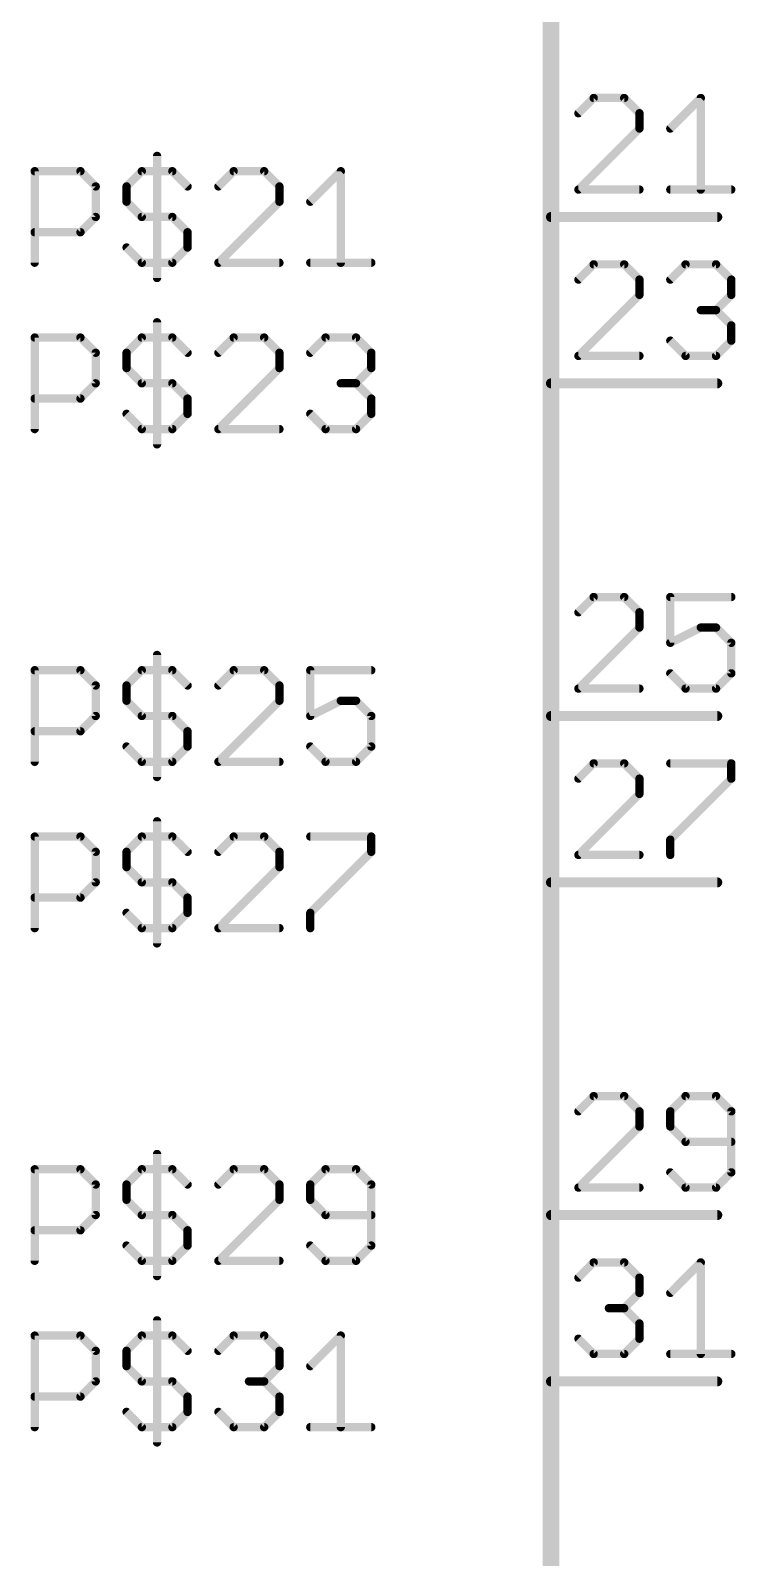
# Model space of a CAD drawing. Extents: x -72 to 265, y -97 to 216.
# Drawn here: x -2.87 to 7.9, y 147.17 to 170.49 of the extents above; entities that cross this region are included whole.
import ezdxf

# ---------------------------------------------------------------- set-up
doc = ezdxf.new("R2010")
doc.units = 0
doc.layers.add('94', color=14, linetype='CONTINUOUS')
doc.layers.add('95', color=251, linetype='CONTINUOUS')

msp = doc.modelspace()

# ---------------------------------------------------------------- linework, layer by layer
at = {"layer": '94'}
for points, const_width in [([(5.08, 132.08), (5.08, 215.9)], 0.254), ([(7.62, 167.64), (5.08, 167.64)], 0.1524), ([(7.62, 165.1), (5.08, 165.1)], 0.1524), ([(7.62, 160.02), (5.08, 160.02)], 0.1524), ([(7.62, 157.48), (5.08, 157.48)], 0.1524), ([(7.62, 152.4), (5.08, 152.4)], 0.1524), ([(7.62, 149.86), (5.08, 149.86)], 0.1524)]:
    msp.add_lwpolyline(points, dxfattribs=dict(at, const_width=const_width))
at = {"layer": '94', "const_width": 0.0762}
for points in [[(5.08, 167.6781, 1), (5.08, 167.6019)], [(7.62, 167.6019, 1), (7.62, 167.6781)], [(5.08, 165.1381, 1), (5.08, 165.0619)], [(7.62, 165.0619, 1), (7.62, 165.1381)], [(5.08, 160.0581, 1), (5.08, 159.9819)], [(7.62, 159.9819, 1), (7.62, 160.0581)], [(5.08, 157.5181, 1), (5.08, 157.4419)], [(7.62, 157.4419, 1), (7.62, 157.5181)], [(5.08, 152.4381, 1), (5.08, 152.3619)], [(7.62, 152.3619, 1), (7.62, 152.4381)], [(5.08, 149.8981, 1), (5.08, 149.8219)], [(7.62, 149.8219, 1), (7.62, 149.8981)]]:
    msp.add_lwpolyline(points, format="xyb", dxfattribs=at)
at = {"layer": '95', "const_width": 0.127}
for points in [[(5.7321, 169.4573), (5.4991, 169.2243)], [(6.1982, 169.4573), (5.7321, 169.4573)], [(6.4312, 169.2243), (6.1982, 169.4573)], [(6.9024, 168.9912), (7.3684, 169.4573)], [(7.3684, 169.4573), (7.3684, 168.0591)], [(6.4312, 168.9912), (6.4312, 169.2243)], [(5.4991, 168.0591), (6.4312, 168.9912)], [(-0.9371, 168.5727), (-0.9371, 166.7085)], [(-2.8064, 166.9415), (-2.8064, 168.3397)], [(-2.8064, 168.3397), (-2.1073, 168.3397)], [(-2.1073, 168.3397), (-1.8743, 168.1067)], [(-1.4031, 168.1067), (-1.1701, 168.3397)], [(-1.1701, 168.3397), (-0.704, 168.3397)], [(-0.704, 168.3397), (-0.471, 168.1067)], [(0.2332, 168.3397), (0.0001, 168.1067)], [(0.6992, 168.3397), (0.2332, 168.3397)], [(0.9323, 168.1067), (0.6992, 168.3397)], [(1.4034, 167.8736), (1.8695, 168.3397)], [(1.8695, 168.3397), (1.8695, 166.9415)], [(-1.8743, 168.1067), (-1.8743, 167.6406)], [(-1.4031, 167.8736), (-1.4031, 168.1067)], [(0.9323, 167.8736), (0.9323, 168.1067)], [(6.4312, 168.0591), (5.4991, 168.0591)], [(6.9024, 168.0591), (7.8345, 168.0591)], [(-1.1701, 167.6406), (-1.4031, 167.8736)], [(0.0001, 166.9415), (0.9323, 167.8736)], [(-1.8743, 167.6406), (-2.1073, 167.4076)], [(-0.704, 167.6406), (-1.1701, 167.6406)], [(-0.471, 167.4076), (-0.704, 167.6406)], [(-2.1073, 167.4076), (-2.8064, 167.4076)], [(-0.471, 167.1745), (-0.471, 167.4076)], [(-1.4031, 167.1745), (-1.1701, 166.9415)], [(-0.704, 166.9415), (-0.471, 167.1745)], [(-1.1701, 166.9415), (-0.704, 166.9415)], [(0.9323, 166.9415), (0.0001, 166.9415)], [(1.4034, 166.9415), (2.3355, 166.9415)], [(5.7321, 166.9173), (5.4991, 166.6843)], [(6.1982, 166.9173), (5.7321, 166.9173)], [(6.4312, 166.6843), (6.1982, 166.9173)], [(6.9024, 166.6843), (7.1354, 166.9173)], [(7.1354, 166.9173), (7.6015, 166.9173)], [(7.6015, 166.9173), (7.8345, 166.6843)], [(6.4312, 166.4512), (6.4312, 166.6843)], [(7.8345, 166.6843), (7.8345, 166.4512)], [(5.4991, 165.5191), (6.4312, 166.4512)], [(7.8345, 166.4512), (7.6015, 166.2182)], [(7.6015, 166.2182), (7.3684, 166.2182)], [(7.6015, 166.2182), (7.8345, 165.9852)], [(-0.9371, 166.0327), (-0.9371, 164.1685)], [(7.8345, 165.9852), (7.8345, 165.7521)], [(-2.8064, 164.4015), (-2.8064, 165.7997)], [(-2.8064, 165.7997), (-2.1073, 165.7997)], [(-2.1073, 165.7997), (-1.8743, 165.5667)], [(-1.4031, 165.5667), (-1.1701, 165.7997)], [(-1.1701, 165.7997), (-0.704, 165.7997)], [(-0.704, 165.7997), (-0.471, 165.5667)], [(0.2332, 165.7997), (0.0001, 165.5667)], [(0.6992, 165.7997), (0.2332, 165.7997)], [(0.9323, 165.5667), (0.6992, 165.7997)], [(1.4034, 165.5667), (1.6365, 165.7997)], [(1.6365, 165.7997), (2.1025, 165.7997)], [(2.1025, 165.7997), (2.3355, 165.5667)], [(7.1354, 165.5191), (6.9024, 165.7521)], [(7.8345, 165.7521), (7.6015, 165.5191)], [(-1.8743, 165.5667), (-1.8743, 165.1006)], [(-1.4031, 165.3336), (-1.4031, 165.5667)], [(0.9323, 165.3336), (0.9323, 165.5667)], [(2.3355, 165.5667), (2.3355, 165.3336)], [(6.4312, 165.5191), (5.4991, 165.5191)], [(7.6015, 165.5191), (7.1354, 165.5191)], [(-1.1701, 165.1006), (-1.4031, 165.3336)], [(0.0001, 164.4015), (0.9323, 165.3336)], [(2.3355, 165.3336), (2.1025, 165.1006)], [(-1.8743, 165.1006), (-2.1073, 164.8676)], [(-0.704, 165.1006), (-1.1701, 165.1006)], [(-0.471, 164.8676), (-0.704, 165.1006)], [(2.1025, 165.1006), (1.8695, 165.1006)], [(2.1025, 165.1006), (2.3355, 164.8676)], [(-2.1073, 164.8676), (-2.8064, 164.8676)], [(-0.471, 164.6345), (-0.471, 164.8676)], [(2.3355, 164.8676), (2.3355, 164.6345)], [(-1.4031, 164.6345), (-1.1701, 164.4015)], [(-0.704, 164.4015), (-0.471, 164.6345)], [(1.6365, 164.4015), (1.4034, 164.6345)], [(2.3355, 164.6345), (2.1025, 164.4015)], [(-1.1701, 164.4015), (-0.704, 164.4015)], [(0.9323, 164.4015), (0.0001, 164.4015)], [(2.1025, 164.4015), (1.6365, 164.4015)], [(5.7321, 161.8373), (5.4991, 161.6043)], [(6.1982, 161.8373), (5.7321, 161.8373)], [(6.4312, 161.6043), (6.1982, 161.8373)], [(7.8345, 161.8373), (6.9024, 161.8373)], [(6.9024, 161.8373), (6.9024, 161.1382)], [(6.4312, 161.3712), (6.4312, 161.6043)], [(5.4991, 160.4391), (6.4312, 161.3712)], [(6.9024, 161.1382), (7.3684, 161.3712)], [(7.3684, 161.3712), (7.6015, 161.3712)], [(7.6015, 161.3712), (7.8345, 161.1382)], [(7.8345, 161.1382), (7.8345, 160.6721)], [(-0.9371, 160.9527), (-0.9371, 159.0885)], [(-2.8064, 159.3215), (-2.8064, 160.7197)], [(-2.8064, 160.7197), (-2.1073, 160.7197)], [(-2.1073, 160.7197), (-1.8743, 160.4867)], [(-1.4031, 160.4867), (-1.1701, 160.7197)], [(-1.1701, 160.7197), (-0.704, 160.7197)], [(-0.704, 160.7197), (-0.471, 160.4867)], [(0.2332, 160.7197), (0.0001, 160.4867)], [(0.6992, 160.7197), (0.2332, 160.7197)], [(0.9323, 160.4867), (0.6992, 160.7197)], [(2.3355, 160.7197), (1.4034, 160.7197)], [(1.4034, 160.7197), (1.4034, 160.0206)], [(7.1354, 160.4391), (6.9024, 160.6721)], [(7.8345, 160.6721), (7.6015, 160.4391)], [(-1.8743, 160.4867), (-1.8743, 160.0206)], [(-1.4031, 160.2536), (-1.4031, 160.4867)], [(0.9323, 160.2536), (0.9323, 160.4867)], [(6.4312, 160.4391), (5.4991, 160.4391)], [(7.6015, 160.4391), (7.1354, 160.4391)], [(-1.1701, 160.0206), (-1.4031, 160.2536)], [(0.0001, 159.3215), (0.9323, 160.2536)], [(1.4034, 160.0206), (1.8695, 160.2536)], [(1.8695, 160.2536), (2.1025, 160.2536)], [(2.1025, 160.2536), (2.3355, 160.0206)], [(-1.8743, 160.0206), (-2.1073, 159.7876)], [(-0.704, 160.0206), (-1.1701, 160.0206)], [(-0.471, 159.7876), (-0.704, 160.0206)], [(2.3355, 160.0206), (2.3355, 159.5545)], [(-2.1073, 159.7876), (-2.8064, 159.7876)], [(-0.471, 159.5545), (-0.471, 159.7876)], [(-1.4031, 159.5545), (-1.1701, 159.3215)], [(-0.704, 159.3215), (-0.471, 159.5545)], [(1.6365, 159.3215), (1.4034, 159.5545)], [(2.3355, 159.5545), (2.1025, 159.3215)], [(-1.1701, 159.3215), (-0.704, 159.3215)], [(0.9323, 159.3215), (0.0001, 159.3215)], [(2.1025, 159.3215), (1.6365, 159.3215)], [(5.7321, 159.2973), (5.4991, 159.0643)], [(6.1982, 159.2973), (5.7321, 159.2973)], [(6.4312, 159.0643), (6.1982, 159.2973)], [(6.9024, 159.2973), (7.8345, 159.2973)], [(7.8345, 159.2973), (7.8345, 159.0643)], [(6.4312, 158.8312), (6.4312, 159.0643)], [(7.8345, 159.0643), (6.9024, 158.1321)], [(5.4991, 157.8991), (6.4312, 158.8312)], [(-0.9371, 158.4127), (-0.9371, 156.5485)], [(-2.8064, 156.7815), (-2.8064, 158.1797)], [(-2.8064, 158.1797), (-2.1073, 158.1797)], [(-2.1073, 158.1797), (-1.8743, 157.9467)], [(-1.4031, 157.9467), (-1.1701, 158.1797)], [(-1.1701, 158.1797), (-0.704, 158.1797)], [(-0.704, 158.1797), (-0.471, 157.9467)], [(0.2332, 158.1797), (0.0001, 157.9467)], [(0.6992, 158.1797), (0.2332, 158.1797)], [(0.9323, 157.9467), (0.6992, 158.1797)], [(1.4034, 158.1797), (2.3355, 158.1797)], [(2.3355, 158.1797), (2.3355, 157.9467)], [(6.9024, 158.1321), (6.9024, 157.8991)], [(-1.8743, 157.9467), (-1.8743, 157.4806)], [(-1.4031, 157.7136), (-1.4031, 157.9467)], [(0.9323, 157.7136), (0.9323, 157.9467)], [(2.3355, 157.9467), (1.4034, 157.0145)], [(6.4312, 157.8991), (5.4991, 157.8991)], [(-1.1701, 157.4806), (-1.4031, 157.7136)], [(0.0001, 156.7815), (0.9323, 157.7136)], [(-1.8743, 157.4806), (-2.1073, 157.2476)], [(-0.704, 157.4806), (-1.1701, 157.4806)], [(-0.471, 157.2476), (-0.704, 157.4806)], [(-2.1073, 157.2476), (-2.8064, 157.2476)], [(-0.471, 157.0145), (-0.471, 157.2476)], [(-1.4031, 157.0145), (-1.1701, 156.7815)], [(-0.704, 156.7815), (-0.471, 157.0145)], [(1.4034, 157.0145), (1.4034, 156.7815)], [(-1.1701, 156.7815), (-0.704, 156.7815)], [(0.9323, 156.7815), (0.0001, 156.7815)], [(5.7321, 154.2173), (5.4991, 153.9843)], [(6.1982, 154.2173), (5.7321, 154.2173)], [(6.4312, 153.9843), (6.1982, 154.2173)], [(7.1354, 154.2173), (6.9024, 153.9843)], [(7.6015, 154.2173), (7.1354, 154.2173)], [(7.8345, 153.9843), (7.6015, 154.2173)], [(6.4312, 153.7512), (6.4312, 153.9843)], [(6.9024, 153.9843), (6.9024, 153.7512)], [(7.8345, 153.0521), (7.8345, 153.9843)], [(5.4991, 152.8191), (6.4312, 153.7512)], [(6.9024, 153.7512), (7.1354, 153.5182)], [(7.1354, 153.5182), (7.8345, 153.5182)], [(-0.9371, 153.3327), (-0.9371, 151.4685)], [(-2.8064, 151.7015), (-2.8064, 153.0997)], [(-2.8064, 153.0997), (-2.1073, 153.0997)], [(-2.1073, 153.0997), (-1.8743, 152.8667)], [(-1.4031, 152.8667), (-1.1701, 153.0997)], [(-1.1701, 153.0997), (-0.704, 153.0997)], [(-0.704, 153.0997), (-0.471, 152.8667)], [(0.2332, 153.0997), (0.0001, 152.8667)], [(0.6992, 153.0997), (0.2332, 153.0997)], [(0.9323, 152.8667), (0.6992, 153.0997)], [(1.6365, 153.0997), (1.4034, 152.8667)], [(2.1025, 153.0997), (1.6365, 153.0997)], [(2.3355, 152.8667), (2.1025, 153.0997)], [(6.9024, 153.0521), (7.1354, 152.8191)], [(7.6015, 152.8191), (7.8345, 153.0521)], [(-1.8743, 152.8667), (-1.8743, 152.4006)], [(-1.4031, 152.6336), (-1.4031, 152.8667)], [(0.9323, 152.6336), (0.9323, 152.8667)], [(1.4034, 152.8667), (1.4034, 152.6336)], [(2.3355, 151.9345), (2.3355, 152.8667)], [(6.4312, 152.8191), (5.4991, 152.8191)], [(7.1354, 152.8191), (7.6015, 152.8191)], [(-1.1701, 152.4006), (-1.4031, 152.6336)], [(0.0001, 151.7015), (0.9323, 152.6336)], [(1.4034, 152.6336), (1.6365, 152.4006)], [(-1.8743, 152.4006), (-2.1073, 152.1676)], [(-0.704, 152.4006), (-1.1701, 152.4006)], [(-0.471, 152.1676), (-0.704, 152.4006)], [(1.6365, 152.4006), (2.3355, 152.4006)], [(-2.1073, 152.1676), (-2.8064, 152.1676)], [(-0.471, 151.9345), (-0.471, 152.1676)], [(-1.4031, 151.9345), (-1.1701, 151.7015)], [(-0.704, 151.7015), (-0.471, 151.9345)], [(1.4034, 151.9345), (1.6365, 151.7015)], [(2.1025, 151.7015), (2.3355, 151.9345)], [(-1.1701, 151.7015), (-0.704, 151.7015)], [(0.9323, 151.7015), (0.0001, 151.7015)], [(1.6365, 151.7015), (2.1025, 151.7015)], [(5.4991, 151.4443), (5.7321, 151.6773)], [(5.7321, 151.6773), (6.1982, 151.6773)], [(6.1982, 151.6773), (6.4312, 151.4443)], [(6.9024, 151.2112), (7.3684, 151.6773)], [(7.3684, 151.6773), (7.3684, 150.2791)], [(6.4312, 151.4443), (6.4312, 151.2112)], [(6.4312, 151.2112), (6.1982, 150.9782)], [(-0.9371, 150.7927), (-0.9371, 148.9285)], [(6.1982, 150.9782), (5.9652, 150.9782)], [(6.1982, 150.9782), (6.4312, 150.7452)], [(-2.8064, 149.1615), (-2.8064, 150.5597)], [(-2.8064, 150.5597), (-2.1073, 150.5597)], [(-2.1073, 150.5597), (-1.8743, 150.3267)], [(-1.4031, 150.3267), (-1.1701, 150.5597)], [(-1.1701, 150.5597), (-0.704, 150.5597)], [(-0.704, 150.5597), (-0.471, 150.3267)], [(0.0001, 150.3267), (0.2332, 150.5597)], [(0.2332, 150.5597), (0.6992, 150.5597)], [(0.6992, 150.5597), (0.9323, 150.3267)], [(1.4034, 150.0936), (1.8695, 150.5597)], [(1.8695, 150.5597), (1.8695, 149.1615)], [(6.4312, 150.7452), (6.4312, 150.5121)], [(-1.8743, 150.3267), (-1.8743, 149.8606)], [(-1.4031, 150.0936), (-1.4031, 150.3267)], [(0.9323, 150.3267), (0.9323, 150.0936)], [(5.7321, 150.2791), (5.4991, 150.5121)], [(6.4312, 150.5121), (6.1982, 150.2791)], [(-1.1701, 149.8606), (-1.4031, 150.0936)], [(0.9323, 150.0936), (0.6992, 149.8606)], [(6.1982, 150.2791), (5.7321, 150.2791)], [(6.9024, 150.2791), (7.8345, 150.2791)], [(-1.8743, 149.8606), (-2.1073, 149.6276)], [(-0.704, 149.8606), (-1.1701, 149.8606)], [(-0.471, 149.6276), (-0.704, 149.8606)], [(0.6992, 149.8606), (0.4662, 149.8606)], [(0.6992, 149.8606), (0.9323, 149.6276)], [(-2.1073, 149.6276), (-2.8064, 149.6276)], [(-0.471, 149.3945), (-0.471, 149.6276)], [(0.9323, 149.6276), (0.9323, 149.3945)], [(-1.4031, 149.3945), (-1.1701, 149.1615)], [(-0.704, 149.1615), (-0.471, 149.3945)], [(0.2332, 149.1615), (0.0001, 149.3945)], [(0.9323, 149.3945), (0.6992, 149.1615)], [(-1.1701, 149.1615), (-0.704, 149.1615)], [(0.6992, 149.1615), (0.2332, 149.1615)], [(1.4034, 149.1615), (2.3355, 149.1615)]]:
    msp.add_lwpolyline(points, dxfattribs=at)
at = {"layer": '95', "const_width": 0.0635}
for points in [[(5.7321, 169.489, 1), (5.7321, 169.4255)], [(5.7546, 169.4348, 1), (5.7097, 169.4797)], [(6.2206, 169.4797, 1), (6.1757, 169.4348)], [(6.1982, 169.4255, 1), (6.1982, 169.489)], [(7.4002, 169.4573, 1), (7.3367, 169.4573)], [(7.3909, 169.4348, 1), (7.346, 169.4797)], [(5.4766, 169.2467, 1), (5.5216, 169.2018)], [(6.463, 169.2243, 1), (6.3995, 169.2243)], [(6.4088, 169.2018, 1), (6.4537, 169.2467)], [(6.4537, 168.9688, 1), (6.4088, 169.0137)], [(6.8799, 169.0137, 1), (6.9248, 168.9688)], [(6.3995, 168.9912, 1), (6.463, 168.9912)], [(-0.9053, 168.5727, 1), (-0.9688, 168.5727)], [(-2.7747, 168.3397, 1), (-2.8382, 168.3397)], [(-2.8064, 168.3714, 1), (-2.8064, 168.3079)], [(-2.0849, 168.3621, 1), (-2.1298, 168.3172)], [(-2.1073, 168.3079, 1), (-2.1073, 168.3714)], [(-1.1701, 168.3714, 1), (-1.1701, 168.3079)], [(-1.1477, 168.3172, 1), (-1.1926, 168.3621)], [(-0.6816, 168.3621, 1), (-0.7265, 168.3172)], [(-0.704, 168.3079, 1), (-0.704, 168.3714)], [(0.2332, 168.3714, 1), (0.2332, 168.3079)], [(0.2556, 168.3172, 1), (0.2107, 168.3621)], [(0.7217, 168.3621, 1), (0.6768, 168.3172)], [(0.6992, 168.3079, 1), (0.6992, 168.3714)], [(1.9012, 168.3397, 1), (1.8377, 168.3397)], [(1.8919, 168.3172, 1), (1.847, 168.3621)], [(-1.8425, 168.1067, 1), (-1.906, 168.1067)], [(-1.8967, 168.0842, 1), (-1.8518, 168.1291)], [(-1.3714, 168.1067, 1), (-1.4349, 168.1067)], [(-1.4256, 168.1291, 1), (-1.3807, 168.0842)], [(-0.4935, 168.0842, 1), (-0.4486, 168.1291)], [(-0.0223, 168.1291, 1), (0.0226, 168.0842)], [(0.964, 168.1067, 1), (0.9005, 168.1067)], [(0.9098, 168.0842, 1), (0.9547, 168.1291)], [(5.4766, 168.0816, 1), (5.5216, 168.0366)], [(5.4991, 168.0908, 1), (5.4991, 168.0274)], [(6.4312, 168.0274, 1), (6.4312, 168.0908)], [(6.9024, 168.0908, 1), (6.9024, 168.0274)], [(7.8345, 168.0274, 1), (7.8345, 168.0908)], [(-1.4349, 167.8736, 1), (-1.3714, 167.8736)], [(-1.3807, 167.8961, 1), (-1.4256, 167.8512)], [(0.9005, 167.8736, 1), (0.964, 167.8736)], [(0.9547, 167.8512, 1), (0.9098, 167.8961)], [(1.381, 167.8961, 1), (1.4259, 167.8512)], [(7.3367, 168.0591, 1), (7.4002, 168.0591)], [(-1.906, 167.6406, 1), (-1.8425, 167.6406)], [(-1.8518, 167.6181, 1), (-1.8967, 167.663)], [(-1.1701, 167.6723, 1), (-1.1701, 167.6088)], [(-1.1926, 167.6181, 1), (-1.1477, 167.663)], [(-0.6816, 167.663, 1), (-0.7265, 167.6181)], [(-0.704, 167.6088, 1), (-0.704, 167.6723)], [(-2.8064, 167.4393, 1), (-2.8064, 167.3758)], [(-2.1298, 167.43, 1), (-2.0849, 167.3851)], [(-2.1073, 167.3758, 1), (-2.1073, 167.4393)], [(-0.4393, 167.4076, 1), (-0.5028, 167.4076)], [(-0.4935, 167.3851, 1), (-0.4486, 167.43)], [(-1.3807, 167.197, 1), (-1.4256, 167.1521)], [(-0.5028, 167.1745, 1), (-0.4393, 167.1745)], [(-0.4486, 167.1521, 1), (-0.4935, 167.197)], [(-2.8382, 166.9415, 1), (-2.7747, 166.9415)], [(-1.1701, 166.9733, 1), (-1.1701, 166.9098)], [(-1.1926, 166.919, 1), (-1.1477, 166.964)], [(-0.7265, 166.964, 1), (-0.6816, 166.919)], [(-0.704, 166.9098, 1), (-0.704, 166.9733)], [(0.0001, 166.9733, 1), (0.0001, 166.9098)], [(-0.0223, 166.964, 1), (0.0226, 166.919)], [(0.9323, 166.9098, 1), (0.9323, 166.9733)], [(1.4034, 166.9733, 1), (1.4034, 166.9098)], [(1.8377, 166.9415, 1), (1.9012, 166.9415)], [(2.3355, 166.9098, 1), (2.3355, 166.9733)], [(5.7321, 166.949, 1), (5.7321, 166.8855)], [(5.7546, 166.8948, 1), (5.7097, 166.9397)], [(6.2206, 166.9397, 1), (6.1757, 166.8948)], [(6.1982, 166.8855, 1), (6.1982, 166.949)], [(7.1354, 166.949, 1), (7.1354, 166.8855)], [(7.1579, 166.8948, 1), (7.113, 166.9397)], [(7.6239, 166.9397, 1), (7.579, 166.8948)], [(7.6015, 166.8855, 1), (7.6015, 166.949)], [(-0.9688, 166.7085, 1), (-0.9053, 166.7085)], [(5.4766, 166.7067, 1), (5.5216, 166.6618)], [(6.463, 166.6843, 1), (6.3995, 166.6843)], [(6.4088, 166.6618, 1), (6.4537, 166.7067)], [(6.8799, 166.7067, 1), (6.9248, 166.6618)], [(7.8663, 166.6843, 1), (7.8028, 166.6843)], [(7.8121, 166.6618, 1), (7.857, 166.7067)], [(6.3995, 166.4512, 1), (6.463, 166.4512)], [(6.4537, 166.4288, 1), (6.4088, 166.4737)], [(7.8028, 166.4512, 1), (7.8663, 166.4512)], [(7.857, 166.4288, 1), (7.8121, 166.4737)], [(7.3684, 166.2499, 1), (7.3684, 166.1864)], [(7.6239, 166.2406, 1), (7.579, 166.1957)], [(7.579, 166.2406, 1), (7.6239, 166.1957)], [(7.6015, 166.1864, 1), (7.6015, 166.2499)], [(-0.9053, 166.0327, 1), (-0.9688, 166.0327)], [(7.8663, 165.9852, 1), (7.8028, 165.9852)], [(7.8121, 165.9627, 1), (7.857, 166.0076)], [(-2.7747, 165.7997, 1), (-2.8382, 165.7997)], [(-2.8064, 165.8314, 1), (-2.8064, 165.7679)], [(-2.0849, 165.8221, 1), (-2.1298, 165.7772)], [(-2.1073, 165.7679, 1), (-2.1073, 165.8314)], [(-1.1701, 165.8314, 1), (-1.1701, 165.7679)], [(-1.1477, 165.7772, 1), (-1.1926, 165.8221)], [(-0.6816, 165.8221, 1), (-0.7265, 165.7772)], [(-0.704, 165.7679, 1), (-0.704, 165.8314)], [(0.2332, 165.8314, 1), (0.2332, 165.7679)], [(0.2556, 165.7772, 1), (0.2107, 165.8221)], [(0.7217, 165.8221, 1), (0.6768, 165.7772)], [(0.6992, 165.7679, 1), (0.6992, 165.8314)], [(1.6365, 165.8314, 1), (1.6365, 165.7679)], [(1.6589, 165.7772, 1), (1.614, 165.8221)], [(2.125, 165.8221, 1), (2.0801, 165.7772)], [(2.1025, 165.7679, 1), (2.1025, 165.8314)], [(6.9248, 165.7746, 1), (6.8799, 165.7297)], [(7.8028, 165.7521, 1), (7.8663, 165.7521)], [(7.857, 165.7297, 1), (7.8121, 165.7746)], [(-1.8425, 165.5667, 1), (-1.906, 165.5667)], [(-1.8967, 165.5442, 1), (-1.8518, 165.5891)], [(-1.3714, 165.5667, 1), (-1.4349, 165.5667)], [(-1.4256, 165.5891, 1), (-1.3807, 165.5442)], [(-0.4935, 165.5442, 1), (-0.4486, 165.5891)], [(-0.0223, 165.5891, 1), (0.0226, 165.5442)], [(0.964, 165.5667, 1), (0.9005, 165.5667)], [(0.9098, 165.5442, 1), (0.9547, 165.5891)], [(1.381, 165.5891, 1), (1.4259, 165.5442)], [(2.3673, 165.5667, 1), (2.3038, 165.5667)], [(2.3131, 165.5442, 1), (2.358, 165.5891)], [(5.4766, 165.5416, 1), (5.5216, 165.4966)], [(5.4991, 165.5508, 1), (5.4991, 165.4874)], [(6.4312, 165.4874, 1), (6.4312, 165.5508)], [(7.1354, 165.5508, 1), (7.1354, 165.4874)], [(7.113, 165.4966, 1), (7.1579, 165.5416)], [(7.579, 165.5416, 1), (7.6239, 165.4966)], [(7.6015, 165.4874, 1), (7.6015, 165.5508)], [(-1.4349, 165.3336, 1), (-1.3714, 165.3336)], [(-1.3807, 165.3561, 1), (-1.4256, 165.3112)], [(0.9005, 165.3336, 1), (0.964, 165.3336)], [(0.9547, 165.3112, 1), (0.9098, 165.3561)], [(2.3038, 165.3336, 1), (2.3673, 165.3336)], [(2.358, 165.3112, 1), (2.3131, 165.3561)], [(-1.906, 165.1006, 1), (-1.8425, 165.1006)], [(-1.8518, 165.0781, 1), (-1.8967, 165.123)], [(-1.1701, 165.1323, 1), (-1.1701, 165.0688)], [(-1.1926, 165.0781, 1), (-1.1477, 165.123)], [(-0.6816, 165.123, 1), (-0.7265, 165.0781)], [(-0.704, 165.0688, 1), (-0.704, 165.1323)], [(1.8695, 165.1323, 1), (1.8695, 165.0688)], [(2.125, 165.123, 1), (2.0801, 165.0781)], [(2.0801, 165.123, 1), (2.125, 165.0781)], [(2.1025, 165.0688, 1), (2.1025, 165.1323)], [(-2.8064, 164.8993, 1), (-2.8064, 164.8358)], [(-2.1298, 164.89, 1), (-2.0849, 164.8451)], [(-2.1073, 164.8358, 1), (-2.1073, 164.8993)], [(-0.4393, 164.8676, 1), (-0.5028, 164.8676)], [(-0.4935, 164.8451, 1), (-0.4486, 164.89)], [(2.3673, 164.8676, 1), (2.3038, 164.8676)], [(2.3131, 164.8451, 1), (2.358, 164.89)], [(-1.3807, 164.657, 1), (-1.4256, 164.6121)], [(-0.5028, 164.6345, 1), (-0.4393, 164.6345)], [(-0.4486, 164.6121, 1), (-0.4935, 164.657)], [(1.4259, 164.657, 1), (1.381, 164.6121)], [(2.3038, 164.6345, 1), (2.3673, 164.6345)], [(2.358, 164.6121, 1), (2.3131, 164.657)], [(-2.8382, 164.4015, 1), (-2.7747, 164.4015)], [(-1.1701, 164.4332, 1), (-1.1701, 164.3698)], [(-1.1926, 164.379, 1), (-1.1477, 164.424)], [(-0.7265, 164.424, 1), (-0.6816, 164.379)], [(-0.704, 164.3698, 1), (-0.704, 164.4332)], [(0.0001, 164.4332, 1), (0.0001, 164.3698)], [(-0.0223, 164.424, 1), (0.0226, 164.379)], [(0.9323, 164.3698, 1), (0.9323, 164.4332)], [(1.6365, 164.4332, 1), (1.6365, 164.3698)], [(1.614, 164.379, 1), (1.6589, 164.424)], [(2.0801, 164.424, 1), (2.125, 164.379)], [(2.1025, 164.3698, 1), (2.1025, 164.4332)], [(-0.9688, 164.1685, 1), (-0.9053, 164.1685)], [(5.7321, 161.869, 1), (5.7321, 161.8055)], [(5.7546, 161.8148, 1), (5.7097, 161.8597)], [(6.2206, 161.8597, 1), (6.1757, 161.8148)], [(6.1982, 161.8055, 1), (6.1982, 161.869)], [(6.9341, 161.8373, 1), (6.8706, 161.8373)], [(6.9024, 161.869, 1), (6.9024, 161.8055)], [(7.8345, 161.8055, 1), (7.8345, 161.869)], [(5.4766, 161.6267, 1), (5.5216, 161.5818)], [(6.463, 161.6043, 1), (6.3995, 161.6043)], [(6.4088, 161.5818, 1), (6.4537, 161.6267)], [(6.3995, 161.3712, 1), (6.463, 161.3712)], [(6.4537, 161.3488, 1), (6.4088, 161.3937)], [(7.3684, 161.403, 1), (7.3684, 161.3395)], [(7.3826, 161.3428, 1), (7.3542, 161.3996)], [(7.6239, 161.3937, 1), (7.579, 161.3488)], [(7.6015, 161.3395, 1), (7.6015, 161.403)], [(6.8706, 161.1382, 1), (6.9341, 161.1382)], [(6.8882, 161.1666, 1), (6.9166, 161.1098)], [(7.8663, 161.1382, 1), (7.8028, 161.1382)], [(7.8121, 161.1157, 1), (7.857, 161.1606)], [(-0.9053, 160.9527, 1), (-0.9688, 160.9527)], [(-2.7747, 160.7197, 1), (-2.8382, 160.7197)], [(-2.8064, 160.7514, 1), (-2.8064, 160.6879)], [(-2.0849, 160.7421, 1), (-2.1298, 160.6972)], [(-2.1073, 160.6879, 1), (-2.1073, 160.7514)], [(-1.1701, 160.7514, 1), (-1.1701, 160.6879)], [(-1.1477, 160.6972, 1), (-1.1926, 160.7421)], [(-0.6816, 160.7421, 1), (-0.7265, 160.6972)], [(-0.704, 160.6879, 1), (-0.704, 160.7514)], [(0.2332, 160.7514, 1), (0.2332, 160.6879)], [(0.2556, 160.6972, 1), (0.2107, 160.7421)], [(0.7217, 160.7421, 1), (0.6768, 160.6972)], [(0.6992, 160.6879, 1), (0.6992, 160.7514)], [(1.4352, 160.7197, 1), (1.3717, 160.7197)], [(1.4034, 160.7514, 1), (1.4034, 160.6879)], [(2.3355, 160.6879, 1), (2.3355, 160.7514)], [(6.9248, 160.6946, 1), (6.8799, 160.6497)], [(7.8028, 160.6721, 1), (7.8663, 160.6721)], [(7.857, 160.6497, 1), (7.8121, 160.6946)], [(-1.8425, 160.4867, 1), (-1.906, 160.4867)], [(-1.8967, 160.4642, 1), (-1.8518, 160.5091)], [(-1.3714, 160.4867, 1), (-1.4349, 160.4867)], [(-1.4256, 160.5091, 1), (-1.3807, 160.4642)], [(-0.4935, 160.4642, 1), (-0.4486, 160.5091)], [(-0.0223, 160.5091, 1), (0.0226, 160.4642)], [(0.964, 160.4867, 1), (0.9005, 160.4867)], [(0.9098, 160.4642, 1), (0.9547, 160.5091)], [(5.4766, 160.4616, 1), (5.5216, 160.4166)], [(5.4991, 160.4708, 1), (5.4991, 160.4074)], [(6.4312, 160.4074, 1), (6.4312, 160.4708)], [(7.1354, 160.4708, 1), (7.1354, 160.4074)], [(7.113, 160.4166, 1), (7.1579, 160.4616)], [(7.579, 160.4616, 1), (7.6239, 160.4166)], [(7.6015, 160.4074, 1), (7.6015, 160.4708)], [(-1.4349, 160.2536, 1), (-1.3714, 160.2536)], [(-1.3807, 160.2761, 1), (-1.4256, 160.2312)], [(0.9005, 160.2536, 1), (0.964, 160.2536)], [(0.9547, 160.2312, 1), (0.9098, 160.2761)], [(1.8695, 160.2854, 1), (1.8695, 160.2219)], [(1.8837, 160.2252, 1), (1.8553, 160.282)], [(2.125, 160.2761, 1), (2.0801, 160.2312)], [(2.1025, 160.2219, 1), (2.1025, 160.2854)], [(-1.906, 160.0206, 1), (-1.8425, 160.0206)], [(-1.8518, 159.9981, 1), (-1.8967, 160.043)], [(-1.1701, 160.0523, 1), (-1.1701, 159.9888)], [(-1.1926, 159.9981, 1), (-1.1477, 160.043)], [(-0.6816, 160.043, 1), (-0.7265, 159.9981)], [(-0.704, 159.9888, 1), (-0.704, 160.0523)], [(1.3892, 160.049, 1), (1.4176, 159.9922)], [(1.3717, 160.0206, 1), (1.4352, 160.0206)], [(2.3673, 160.0206, 1), (2.3038, 160.0206)], [(2.3131, 159.9981, 1), (2.358, 160.043)], [(-2.8064, 159.8193, 1), (-2.8064, 159.7558)], [(-2.1298, 159.81, 1), (-2.0849, 159.7651)], [(-2.1073, 159.7558, 1), (-2.1073, 159.8193)], [(-0.4393, 159.7876, 1), (-0.5028, 159.7876)], [(-0.4935, 159.7651, 1), (-0.4486, 159.81)], [(-1.3807, 159.577, 1), (-1.4256, 159.5321)], [(-0.5028, 159.5545, 1), (-0.4393, 159.5545)], [(-0.4486, 159.5321, 1), (-0.4935, 159.577)], [(1.4259, 159.577, 1), (1.381, 159.5321)], [(2.3038, 159.5545, 1), (2.3673, 159.5545)], [(2.358, 159.5321, 1), (2.3131, 159.577)], [(-2.8382, 159.3215, 1), (-2.7747, 159.3215)], [(-1.1701, 159.3533, 1), (-1.1701, 159.2898)], [(-1.1926, 159.299, 1), (-1.1477, 159.344)], [(-0.7265, 159.344, 1), (-0.6816, 159.299)], [(-0.704, 159.2898, 1), (-0.704, 159.3533)], [(0.0001, 159.3533, 1), (0.0001, 159.2898)], [(-0.0223, 159.344, 1), (0.0226, 159.299)], [(0.9323, 159.2898, 1), (0.9323, 159.3533)], [(1.6365, 159.3533, 1), (1.6365, 159.2898)], [(1.614, 159.299, 1), (1.6589, 159.344)], [(2.0801, 159.344, 1), (2.125, 159.299)], [(2.1025, 159.2898, 1), (2.1025, 159.3533)], [(5.7321, 159.329, 1), (5.7321, 159.2655)], [(5.7546, 159.2748, 1), (5.7097, 159.3197)], [(6.2206, 159.3197, 1), (6.1757, 159.2748)], [(6.1982, 159.2655, 1), (6.1982, 159.329)], [(6.9024, 159.329, 1), (6.9024, 159.2655)], [(7.8663, 159.2973, 1), (7.8028, 159.2973)], [(7.8345, 159.2655, 1), (7.8345, 159.329)], [(-0.9688, 159.0885, 1), (-0.9053, 159.0885)], [(5.4766, 159.0867, 1), (5.5216, 159.0418)], [(6.463, 159.0643, 1), (6.3995, 159.0643)], [(6.4088, 159.0418, 1), (6.4537, 159.0867)], [(7.8028, 159.0643, 1), (7.8663, 159.0643)], [(7.857, 159.0418, 1), (7.8121, 159.0867)], [(6.3995, 158.8312, 1), (6.463, 158.8312)], [(6.4537, 158.8088, 1), (6.4088, 158.8537)], [(-0.9053, 158.4127, 1), (-0.9688, 158.4127)], [(-2.7747, 158.1797, 1), (-2.8382, 158.1797)], [(-2.8064, 158.2114, 1), (-2.8064, 158.1479)], [(-2.0849, 158.2021, 1), (-2.1298, 158.1572)], [(-2.1073, 158.1479, 1), (-2.1073, 158.2114)], [(-1.1701, 158.2114, 1), (-1.1701, 158.1479)], [(-1.1477, 158.1572, 1), (-1.1926, 158.2021)], [(-0.6816, 158.2021, 1), (-0.7265, 158.1572)], [(-0.704, 158.1479, 1), (-0.704, 158.2114)], [(0.2332, 158.2114, 1), (0.2332, 158.1479)], [(0.2556, 158.1572, 1), (0.2107, 158.2021)], [(0.7217, 158.2021, 1), (0.6768, 158.1572)], [(0.6992, 158.1479, 1), (0.6992, 158.2114)], [(1.4034, 158.2114, 1), (1.4034, 158.1479)], [(2.3673, 158.1797, 1), (2.3038, 158.1797)], [(2.3355, 158.1479, 1), (2.3355, 158.2114)], [(6.9341, 158.1321, 1), (6.8706, 158.1321)], [(6.8799, 158.1546, 1), (6.9248, 158.1097)], [(-1.8425, 157.9467, 1), (-1.906, 157.9467)], [(-1.8967, 157.9242, 1), (-1.8518, 157.9691)], [(-1.3714, 157.9467, 1), (-1.4349, 157.9467)], [(-1.4256, 157.9691, 1), (-1.3807, 157.9242)], [(-0.4935, 157.9242, 1), (-0.4486, 157.9691)], [(-0.0223, 157.9691, 1), (0.0226, 157.9242)], [(0.964, 157.9467, 1), (0.9005, 157.9467)], [(0.9098, 157.9242, 1), (0.9547, 157.9691)], [(2.3038, 157.9467, 1), (2.3673, 157.9467)], [(2.358, 157.9242, 1), (2.3131, 157.9691)], [(5.4766, 157.9216, 1), (5.5216, 157.8766)], [(5.4991, 157.9308, 1), (5.4991, 157.8674)], [(6.4312, 157.8674, 1), (6.4312, 157.9308)], [(6.8706, 157.8991, 1), (6.9341, 157.8991)], [(-1.4349, 157.7136, 1), (-1.3714, 157.7136)], [(-1.3807, 157.7361, 1), (-1.4256, 157.6912)], [(0.9005, 157.7136, 1), (0.964, 157.7136)], [(0.9547, 157.6912, 1), (0.9098, 157.7361)], [(-1.906, 157.4806, 1), (-1.8425, 157.4806)], [(-1.8518, 157.4581, 1), (-1.8967, 157.503)], [(-1.1701, 157.5123, 1), (-1.1701, 157.4488)], [(-1.1926, 157.4581, 1), (-1.1477, 157.503)], [(-0.6816, 157.503, 1), (-0.7265, 157.4581)], [(-0.704, 157.4488, 1), (-0.704, 157.5123)], [(-2.8064, 157.2793, 1), (-2.8064, 157.2158)], [(-2.1298, 157.27, 1), (-2.0849, 157.2251)], [(-2.1073, 157.2158, 1), (-2.1073, 157.2793)], [(-0.4393, 157.2476, 1), (-0.5028, 157.2476)], [(-0.4935, 157.2251, 1), (-0.4486, 157.27)], [(-1.3807, 157.037, 1), (-1.4256, 156.9921)], [(-0.5028, 157.0145, 1), (-0.4393, 157.0145)], [(-0.4486, 156.9921, 1), (-0.4935, 157.037)], [(1.4352, 157.0145, 1), (1.3717, 157.0145)], [(1.381, 157.037, 1), (1.4259, 156.9921)], [(-2.8382, 156.7815, 1), (-2.7747, 156.7815)], [(-1.1701, 156.8132, 1), (-1.1701, 156.7498)], [(-1.1926, 156.759, 1), (-1.1477, 156.804)], [(-0.7265, 156.804, 1), (-0.6816, 156.759)], [(-0.704, 156.7498, 1), (-0.704, 156.8132)], [(0.0001, 156.8132, 1), (0.0001, 156.7498)], [(-0.0223, 156.804, 1), (0.0226, 156.759)], [(0.9323, 156.7498, 1), (0.9323, 156.8132)], [(1.3717, 156.7815, 1), (1.4352, 156.7815)], [(-0.9688, 156.5485, 1), (-0.9053, 156.5485)], [(5.7321, 154.249, 1), (5.7321, 154.1855)], [(5.7546, 154.1948, 1), (5.7097, 154.2397)], [(6.2206, 154.2397, 1), (6.1757, 154.1948)], [(6.1982, 154.1855, 1), (6.1982, 154.249)], [(7.1354, 154.249, 1), (7.1354, 154.1855)], [(7.1579, 154.1948, 1), (7.113, 154.2397)], [(7.6239, 154.2397, 1), (7.579, 154.1948)], [(7.6015, 154.1855, 1), (7.6015, 154.249)], [(5.4766, 154.0067, 1), (5.5216, 153.9618)], [(6.463, 153.9843, 1), (6.3995, 153.9843)], [(6.4088, 153.9618, 1), (6.4537, 154.0067)], [(6.9341, 153.9843, 1), (6.8706, 153.9843)], [(6.8799, 154.0067, 1), (6.9248, 153.9618)], [(7.8663, 153.9843, 1), (7.8028, 153.9843)], [(7.8121, 153.9618, 1), (7.857, 154.0067)], [(6.3995, 153.7512, 1), (6.463, 153.7512)], [(6.4537, 153.7288, 1), (6.4088, 153.7737)], [(6.8706, 153.7512, 1), (6.9341, 153.7512)], [(6.9248, 153.7737, 1), (6.8799, 153.7288)], [(7.1354, 153.5499, 1), (7.1354, 153.4864)], [(7.113, 153.4957, 1), (7.1579, 153.5406)], [(7.8345, 153.4864, 1), (7.8345, 153.5499)], [(-0.9053, 153.3327, 1), (-0.9688, 153.3327)], [(-2.7747, 153.0997, 1), (-2.8382, 153.0997)], [(-2.8064, 153.1314, 1), (-2.8064, 153.0679)], [(-2.0849, 153.1221, 1), (-2.1298, 153.0772)], [(-2.1073, 153.0679, 1), (-2.1073, 153.1314)], [(-1.1701, 153.1314, 1), (-1.1701, 153.0679)], [(-1.1477, 153.0772, 1), (-1.1926, 153.1221)], [(-0.6816, 153.1221, 1), (-0.7265, 153.0772)], [(-0.704, 153.0679, 1), (-0.704, 153.1314)], [(0.2332, 153.1314, 1), (0.2332, 153.0679)], [(0.2556, 153.0772, 1), (0.2107, 153.1221)], [(0.7217, 153.1221, 1), (0.6768, 153.0772)], [(0.6992, 153.0679, 1), (0.6992, 153.1314)], [(1.6365, 153.1314, 1), (1.6365, 153.0679)], [(1.6589, 153.0772, 1), (1.614, 153.1221)], [(2.125, 153.1221, 1), (2.0801, 153.0772)], [(2.1025, 153.0679, 1), (2.1025, 153.1314)], [(6.9248, 153.0746, 1), (6.8799, 153.0297)], [(7.8028, 153.0521, 1), (7.8663, 153.0521)], [(7.857, 153.0297, 1), (7.8121, 153.0746)], [(-1.8425, 152.8667, 1), (-1.906, 152.8667)], [(-1.8967, 152.8442, 1), (-1.8518, 152.8891)], [(-1.3714, 152.8667, 1), (-1.4349, 152.8667)], [(-1.4256, 152.8891, 1), (-1.3807, 152.8442)], [(-0.4935, 152.8442, 1), (-0.4486, 152.8891)], [(-0.0223, 152.8891, 1), (0.0226, 152.8442)], [(0.964, 152.8667, 1), (0.9005, 152.8667)], [(0.9098, 152.8442, 1), (0.9547, 152.8891)], [(1.4352, 152.8667, 1), (1.3717, 152.8667)], [(1.381, 152.8891, 1), (1.4259, 152.8442)], [(2.3673, 152.8667, 1), (2.3038, 152.8667)], [(2.3131, 152.8442, 1), (2.358, 152.8891)], [(5.4766, 152.8416, 1), (5.5216, 152.7966)], [(5.4991, 152.8509, 1), (5.4991, 152.7874)], [(6.4312, 152.7874, 1), (6.4312, 152.8509)], [(7.1354, 152.8509, 1), (7.1354, 152.7874)], [(7.113, 152.7966, 1), (7.1579, 152.8416)], [(7.579, 152.8416, 1), (7.6239, 152.7966)], [(7.6015, 152.7874, 1), (7.6015, 152.8509)], [(-1.4349, 152.6336, 1), (-1.3714, 152.6336)], [(-1.3807, 152.6561, 1), (-1.4256, 152.6112)], [(0.9005, 152.6336, 1), (0.964, 152.6336)], [(0.9547, 152.6112, 1), (0.9098, 152.6561)], [(1.3717, 152.6336, 1), (1.4352, 152.6336)], [(1.4259, 152.6561, 1), (1.381, 152.6112)], [(-1.906, 152.4006, 1), (-1.8425, 152.4006)], [(-1.8518, 152.3781, 1), (-1.8967, 152.423)], [(-1.1701, 152.4323, 1), (-1.1701, 152.3688)], [(-1.1926, 152.3781, 1), (-1.1477, 152.423)], [(-0.6816, 152.423, 1), (-0.7265, 152.3781)], [(-0.704, 152.3688, 1), (-0.704, 152.4323)], [(1.6365, 152.4323, 1), (1.6365, 152.3688)], [(1.614, 152.3781, 1), (1.6589, 152.423)], [(2.3355, 152.3688, 1), (2.3355, 152.4323)], [(-2.8064, 152.1993, 1), (-2.8064, 152.1358)], [(-2.1298, 152.19, 1), (-2.0849, 152.1451)], [(-2.1073, 152.1358, 1), (-2.1073, 152.1993)], [(-0.4393, 152.1676, 1), (-0.5028, 152.1676)], [(-0.4935, 152.1451, 1), (-0.4486, 152.19)], [(-1.3807, 151.957, 1), (-1.4256, 151.9121)], [(-0.5028, 151.9345, 1), (-0.4393, 151.9345)], [(-0.4486, 151.9121, 1), (-0.4935, 151.957)], [(1.4259, 151.957, 1), (1.381, 151.9121)], [(2.3038, 151.9345, 1), (2.3673, 151.9345)], [(2.358, 151.9121, 1), (2.3131, 151.957)], [(-2.8382, 151.7015, 1), (-2.7747, 151.7015)], [(-1.1701, 151.7332, 1), (-1.1701, 151.6698)], [(-1.1926, 151.679, 1), (-1.1477, 151.724)], [(-0.7265, 151.724, 1), (-0.6816, 151.679)], [(-0.704, 151.6698, 1), (-0.704, 151.7332)], [(0.0001, 151.7332, 1), (0.0001, 151.6698)], [(-0.0223, 151.724, 1), (0.0226, 151.679)], [(0.9323, 151.6698, 1), (0.9323, 151.7332)], [(1.6365, 151.7332, 1), (1.6365, 151.6698)], [(1.614, 151.679, 1), (1.6589, 151.724)], [(2.0801, 151.724, 1), (2.125, 151.679)], [(2.1025, 151.6698, 1), (2.1025, 151.7332)], [(5.7321, 151.709, 1), (5.7321, 151.6455)], [(5.7546, 151.6548, 1), (5.7097, 151.6997)], [(6.2206, 151.6997, 1), (6.1757, 151.6548)], [(6.1982, 151.6455, 1), (6.1982, 151.709)], [(7.4002, 151.6773, 1), (7.3367, 151.6773)], [(7.3909, 151.6548, 1), (7.346, 151.6997)], [(-0.9688, 151.4685, 1), (-0.9053, 151.4685)], [(5.4766, 151.4667, 1), (5.5216, 151.4218)], [(6.463, 151.4443, 1), (6.3995, 151.4443)], [(6.4088, 151.4218, 1), (6.4537, 151.4667)], [(6.3995, 151.2112, 1), (6.463, 151.2112)], [(6.4537, 151.1888, 1), (6.4088, 151.2337)], [(6.8799, 151.2337, 1), (6.9248, 151.1888)], [(-0.9053, 150.7927, 1), (-0.9688, 150.7927)], [(5.9652, 151.0099, 1), (5.9652, 150.9464)], [(6.2206, 151.0006, 1), (6.1757, 150.9557)], [(6.1757, 151.0006, 1), (6.2206, 150.9557)], [(6.1982, 150.9464, 1), (6.1982, 151.0099)], [(-2.7747, 150.5597, 1), (-2.8382, 150.5597)], [(-2.8064, 150.5914, 1), (-2.8064, 150.5279)], [(-2.0849, 150.5821, 1), (-2.1298, 150.5372)], [(-2.1073, 150.5279, 1), (-2.1073, 150.5914)], [(-1.1701, 150.5914, 1), (-1.1701, 150.5279)], [(-1.1477, 150.5372, 1), (-1.1926, 150.5821)], [(-0.6816, 150.5821, 1), (-0.7265, 150.5372)], [(-0.704, 150.5279, 1), (-0.704, 150.5914)], [(0.2332, 150.5914, 1), (0.2332, 150.5279)], [(0.2556, 150.5372, 1), (0.2107, 150.5821)], [(0.7217, 150.5821, 1), (0.6768, 150.5372)], [(0.6992, 150.5279, 1), (0.6992, 150.5914)], [(1.9012, 150.5597, 1), (1.8377, 150.5597)], [(1.8919, 150.5372, 1), (1.847, 150.5821)], [(6.463, 150.7452, 1), (6.3995, 150.7452)], [(6.4088, 150.7227, 1), (6.4537, 150.7676)], [(-1.8425, 150.3267, 1), (-1.906, 150.3267)], [(-1.3714, 150.3267, 1), (-1.4349, 150.3267)], [(0.964, 150.3267, 1), (0.9005, 150.3267)], [(5.5216, 150.5346, 1), (5.4766, 150.4897)], [(6.3995, 150.5121, 1), (6.463, 150.5121)], [(6.4537, 150.4897, 1), (6.4088, 150.5346)], [(-1.8967, 150.3042, 1), (-1.8518, 150.3491)], [(-1.4256, 150.3491, 1), (-1.3807, 150.3042)], [(-1.3807, 150.1161, 1), (-1.4256, 150.0712)], [(-0.4935, 150.3042, 1), (-0.4486, 150.3491)], [(-0.0223, 150.3491, 1), (0.0226, 150.3042)], [(0.9098, 150.3042, 1), (0.9547, 150.3491)], [(0.9547, 150.0712, 1), (0.9098, 150.1161)], [(5.7321, 150.3108, 1), (5.7321, 150.2474)], [(5.7097, 150.2566, 1), (5.7546, 150.3016)], [(6.1757, 150.3016, 1), (6.2206, 150.2566)], [(6.1982, 150.2474, 1), (6.1982, 150.3108)], [(6.9024, 150.3108, 1), (6.9024, 150.2474)], [(7.3367, 150.2791, 1), (7.4002, 150.2791)], [(7.8345, 150.2474, 1), (7.8345, 150.3108)], [(-1.8518, 149.8381, 1), (-1.8967, 149.883)], [(-1.4349, 150.0936, 1), (-1.3714, 150.0936)], [(-1.1701, 149.8923, 1), (-1.1701, 149.8288)], [(-0.6816, 149.883, 1), (-0.7265, 149.8381)], [(-0.704, 149.8288, 1), (-0.704, 149.8923)], [(0.4662, 149.8923, 1), (0.4662, 149.8288)], [(0.7217, 149.883, 1), (0.6768, 149.8381)], [(0.6992, 149.8288, 1), (0.6992, 149.8923)], [(0.9005, 150.0936, 1), (0.964, 150.0936)], [(1.381, 150.1161, 1), (1.4259, 150.0712)], [(-2.8064, 149.6593, 1), (-2.8064, 149.5958)], [(-2.1073, 149.5958, 1), (-2.1073, 149.6593)], [(-1.906, 149.8606, 1), (-1.8425, 149.8606)], [(-1.1926, 149.8381, 1), (-1.1477, 149.883)], [(-0.4393, 149.6276, 1), (-0.5028, 149.6276)], [(0.6768, 149.883, 1), (0.7217, 149.8381)], [(0.964, 149.6276, 1), (0.9005, 149.6276)], [(-2.1298, 149.65, 1), (-2.0849, 149.6051)], [(-1.3807, 149.417, 1), (-1.4256, 149.3721)], [(-0.4935, 149.6051, 1), (-0.4486, 149.65)], [(-0.4486, 149.3721, 1), (-0.4935, 149.417)], [(0.0226, 149.417, 1), (-0.0223, 149.3721)], [(0.9098, 149.6051, 1), (0.9547, 149.65)], [(0.9547, 149.3721, 1), (0.9098, 149.417)], [(-1.1701, 149.1933, 1), (-1.1701, 149.1298)], [(-0.704, 149.1298, 1), (-0.704, 149.1933)], [(-0.5028, 149.3945, 1), (-0.4393, 149.3945)], [(0.2332, 149.1933, 1), (0.2332, 149.1298)], [(0.6992, 149.1298, 1), (0.6992, 149.1933)], [(0.9005, 149.3945, 1), (0.964, 149.3945)], [(1.4034, 149.1933, 1), (1.4034, 149.1298)], [(2.3355, 149.1298, 1), (2.3355, 149.1933)], [(-2.8382, 149.1615, 1), (-2.7747, 149.1615)], [(-1.1926, 149.139, 1), (-1.1477, 149.184)], [(-0.7265, 149.184, 1), (-0.6816, 149.139)], [(0.2107, 149.139, 1), (0.2556, 149.184)], [(0.6768, 149.184, 1), (0.7217, 149.139)], [(1.8377, 149.1615, 1), (1.9012, 149.1615)], [(-0.9688, 148.9285, 1), (-0.9053, 148.9285)]]:
    msp.add_lwpolyline(points, format="xyb", dxfattribs=at)

doc.saveas('drawing.dxf')
